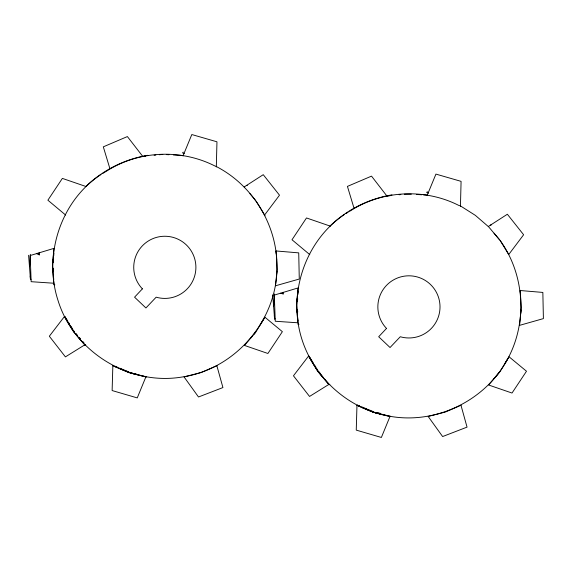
<?xml version="1.0" encoding="UTF-8"?>
<svg xmlns="http://www.w3.org/2000/svg" width="572" height="572" viewBox="0 0 572 572"><rect width="100%" height="100%" fill="white"/><g stroke="black" fill="none" stroke-linecap="round" stroke-linejoin="round"><path stroke-width="0.86" d="M216.316 166.924L216.96 141.799L191.813 134.542L182.983 155.963M460.439 206.485L461.082 181.36L435.928 174.102L427.098 195.524M53.468 260.703L53.396 261.962L53.325 260.06M53.754 255.677L53.904 253.139M297.926 294.387L298.119 291.012M52.996 262.462L53.16 260.053M53.439 255.956L53.618 253.332M297.168 301.222L297.354 298.512M297.619 294.644L297.862 291.148M29.429 265.98L29.479 265.394M39.218 255.126L39.404 252.752M273.552 305.541L273.602 304.955M283.526 292.313L283.383 294.065L280.63 293.186M30.359 254.354L29.565 266.666M274.481 293.915L273.688 306.227M276.44 275.704L276.862 271.328M520.391 317.017L519.576 325.361L543.4 318.604L542.849 292.428L520.227 290.526L520.506 295.08M520.727 313.513L521.063 310.01M520.356 317.403L521.278 307.772L520.234 290.69M38.024 254.111L38.267 253.096M282.146 293.672L282.389 292.657M264.8 317.338L260.231 324.86M508.007 358.401L500.035 371.521L494.029 378.607M255.598 332.332L244.473 345.431L267.896 353.482L282.375 331.674L264.893 317.195L255.913 331.96L253.889 334.348M499.721 371.893L488.595 384.992L512.019 393.043L526.497 371.235L509.008 356.756L504.354 364.421M146.06 377.091L146.332 376.705M390.183 416.652L390.454 416.266M308.994 356.149L312.484 362.341M250.479 338.374L252.18 336.357M101.022 174.503C60.775 200.715 43.207 254.919 57.965 300.286C73.624 351.58 128.886 385.843 181.789 377.062C234.892 369.619 277.384 320.399 276.984 266.774C277.277 225.404 253.067 185.428 216.266 166.516L214.514 165.78C181.896 149.335 141.563 150.515 110.01 169.019L103.317 146.84L127.392 136.565L142.771 156.442L145.388 156.177M344.394 214.521C309.788 237.695 291.849 281.796 298.069 322.715C304.919 369.655 343.951 409.094 390.819 416.437C437.58 424.424 487.144 399.499 508.615 357.193C527.57 320.585 524.288 274.131 500.235 240.626L488.667 226.848L475.346 215.351L460.453 205.92L458.637 205.341C424.438 188.009 381.76 190.376 349.635 211.325M183.247 152.131L182.54 152.874L184.22 153.525M427.363 191.692L426.662 192.428L428.342 193.086M85.922 186.458C102.86 170.091 124.617 159.145 147.855 155.312M330.044 226.019C346.982 209.645 368.74 198.706 391.977 194.873M102.524 173.588L109.259 169.476M345.896 213.606L348.141 212.233M84.735 345.159L85.7 344.837M328.85 384.72L329.815 384.391M31.06 279.25L30.445 279.436L30.209 275.969M272.722 294.83L274.596 318.99L275.182 318.811M297.104 312.205L297.719 312.019L297.454 309.395M246.332 185.492L247.333 185.314M490.447 225.053L491.455 224.875M154.104 155.284L155.849 155.105M159.338 154.747L162.82 154.39M390.383 195.645L386.894 196.003L371.514 176.126L347.433 186.4L354.132 208.58M399.099 194.752L400.843 194.573M404.325 194.215L411.318 194.187M166.323 154.583L168.947 154.726M173.323 154.969L182.947 155.498M416.566 194.48L421.821 194.766M423.566 194.866L427.069 195.052M52.502 260.01L53.503 260.074M52.431 268.911L53.654 268.99M296.625 299.571L297.619 299.635M377.928 412.784L380.494 413.392M374.546 412.441L380.308 413.856M130.423 372.88L137.015 374.496L128.6 372.272M364.621 408.415L373.63 412.205M374.467 412.405L380.301 413.849L372.722 411.833M381.231 414.078L390.397 416.352M122.201 369.569L129.515 372.644M130.345 372.851L137.015 374.496L131.11 373.023M137.866 374.71L146.275 376.791M374.388 412.376L380.287 413.849M297.976 324.117L298.949 324.403M53.854 284.556L54.833 284.842M297.118 298.434L297.683 298.613L297.547 300.893L297.44 299.621M36.508 253.625L39.268 254.504M330.258 226.126L306.492 217.953L292.006 239.761L309.781 254.626M86.143 186.565L62.369 178.4L47.891 200.2L65.658 215.065M359.802 406.091L357.357 405.09L359.817 406.385M362.248 407.092L367.131 409.102M368.761 409.767L373.645 411.768M114.865 366.202L117.31 367.203M119.755 368.204L128.707 371.879M357.5 405.419L359.874 406.42M114.893 366.488L117.296 367.496M118.897 368.175L121.4 369.233M318.869 371.757L320.599 373.752M75.904 333.526L77.635 335.521M79.358 337.516L80.509 338.846M82.818 341.505L83.97 342.842M488.295 226.526L507.364 214.243L523.623 234.756L508.73 254.54L500.235 240.626M494.036 233.197L499.713 239.918M244.18 186.972L263.242 174.682L279.501 195.195L264.614 214.979L256.113 201.072M249.914 193.636L255.591 200.357M318.532 372.022L323.03 377.327M75.533 333.791L77.22 335.778L75.597 333.733M323.595 377.999L318.611 371.95M324.753 379.358L329.2 384.606M80.631 339.797L78.907 337.766M81.782 341.155L83.512 343.193M84.663 344.551L85.078 345.045M73.388 331.045L74.496 332.389M309.459 356.892L313.642 363.62M314.571 365.115L315.973 367.353M316.902 368.847L317.832 370.341M67.66 321.071L64.872 316.588L73.845 331.803M68.59 322.565L69.527 324.059M70.921 326.305L72.315 328.542M73.245 330.037L74.174 331.531M312.941 363.091L317.918 371.278M264.443 214.822L265.029 215.787M276.119 251.129L276.655 259.91M53.175 268.261L53.511 271.586M297.054 309.96L297.254 312.162M297.719 317.439L298.033 320.942M298.269 323.573L298.327 324.217M52.803 268.933L53.067 271.872M53.446 276.126L53.761 279.629M54.147 284.012L54.204 284.656M28.6 255.276L30.473 279.429M274.324 315.529L274.567 318.997M276.276 253.768L276.104 250.965L298.727 252.874L299.278 279.043L275.454 285.8L277.113 269.97L276.49 257.278M112.848 365.801L112.126 390.554L137.259 397.897L145.874 376.898L129.115 372.715L112.913 365.837M356.971 405.362L356.249 430.115L381.374 437.458L389.997 416.459L373.23 412.276L356.971 405.362M52.502 265.515L53.804 283.233L31.153 281.696L30.173 255.534L53.882 248.391L52.502 265.515M296.625 305.076L297.926 322.794L275.275 321.257L274.295 295.095L298.005 287.952L296.625 305.076M64.4 316.581L49.335 336.236L65.415 356.885L84.699 344.902L73.545 331.703L64.4 316.581M308.522 356.142L293.457 375.797L309.538 396.446L328.814 384.456L317.667 371.264L308.522 356.142M142.392 288.86L134.57 297.183L145.924 307.965L156.163 297.183A31.081 31.081 0 0 0 195.831 265.258A31.081 31.081 0 0 0 152.259 238.903A31.081 31.081 0 0 0 142.392 288.86M386.515 328.421L378.693 336.744L390.047 347.526L400.278 336.744A31.081 31.081 0 0 0 439.947 304.819A31.081 31.081 0 0 0 396.382 278.457A31.081 31.081 0 0 0 386.515 328.421M216.859 365.708L201.158 372.508L184.041 376.891L198.498 396.989L222.923 387.566L216.859 365.708M460.982 405.269L445.281 412.069L428.156 416.452L442.621 436.55L467.045 427.127L460.982 405.269M363.828 408.079L361.454 407.085L363.821 408.072"/></g></svg>
